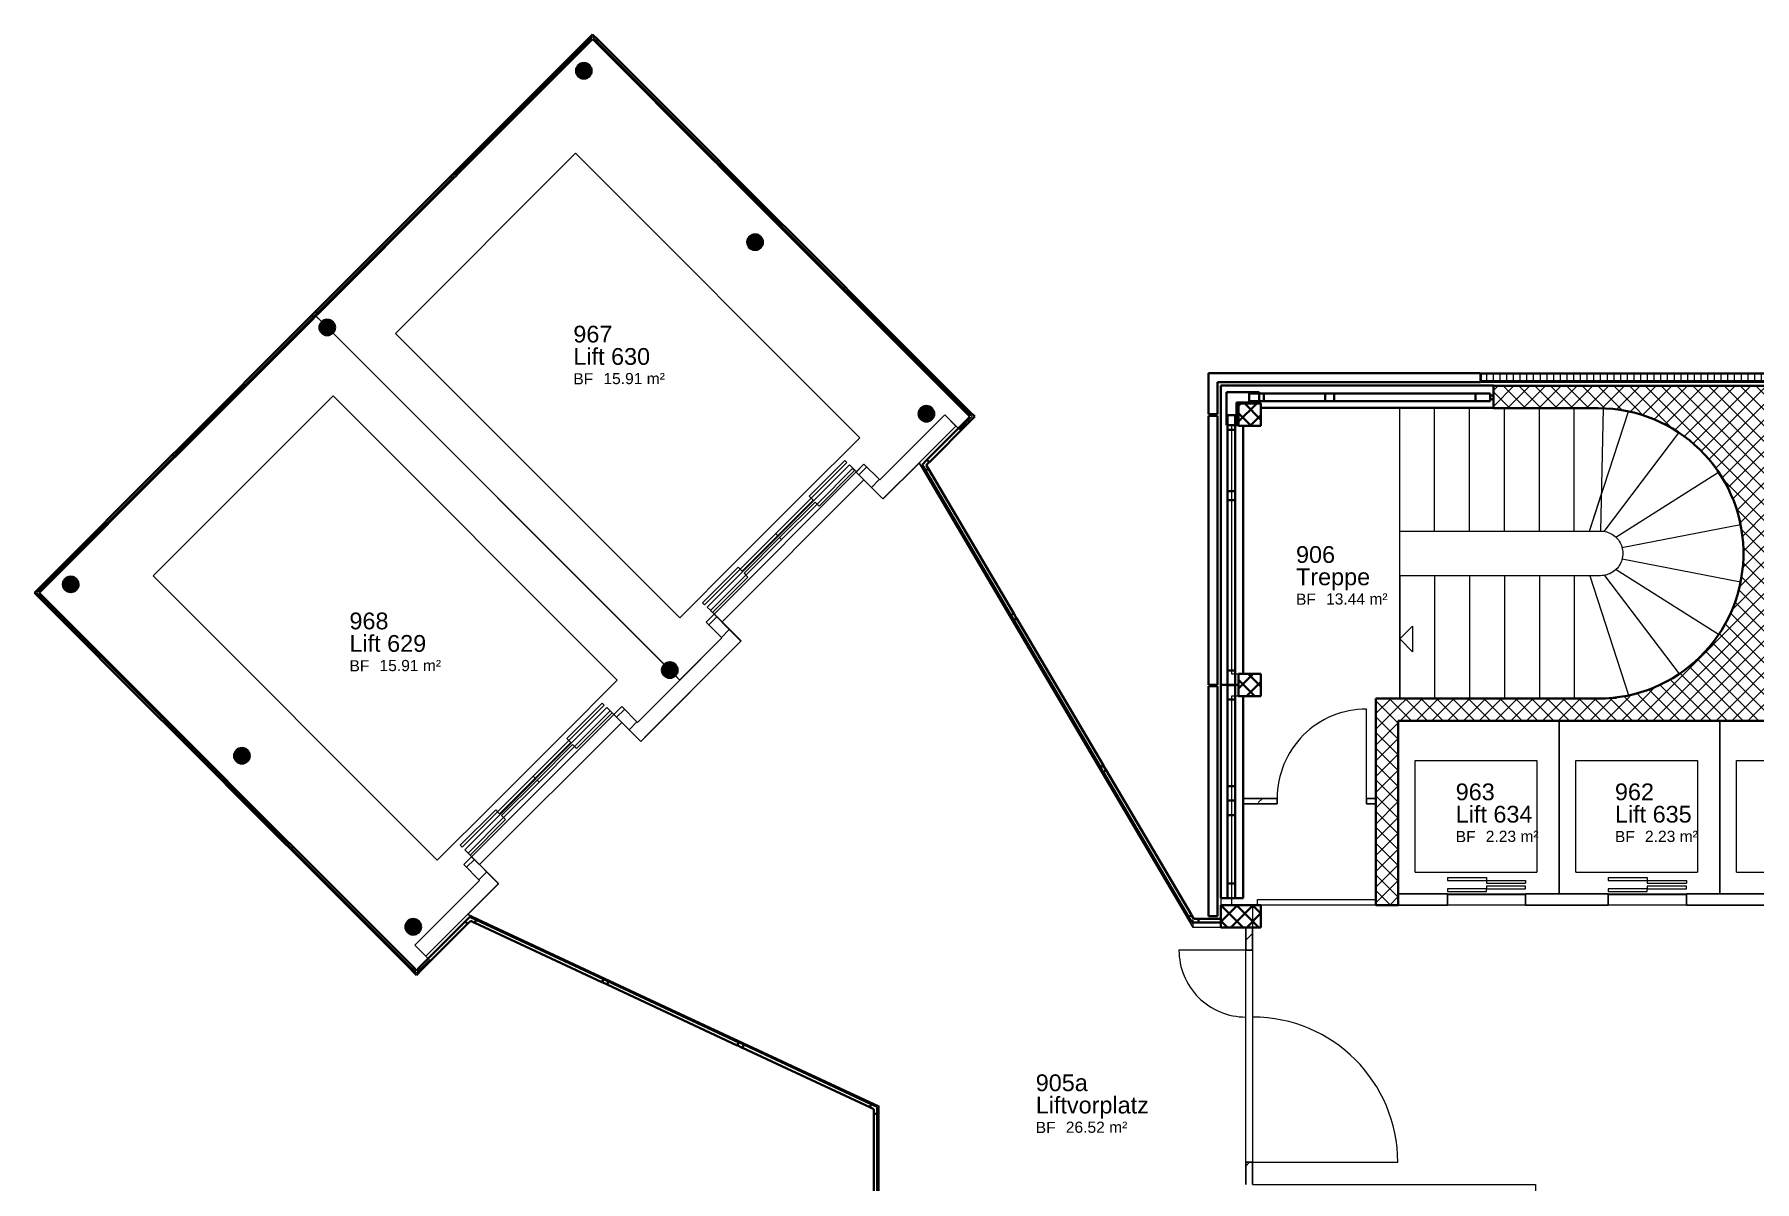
# Model space of a CAD drawing. Header units: centimetres. Extents: x -63 to 12757, y -227 to 7527.
# Drawn here: x 2215 to 3756, y 3309 to 4336 of the extents above; entities that cross this region are included whole.
import ezdxf

# ---------------------------------------------------------------- set-up
doc = ezdxf.new("R2010")
doc.units = ezdxf.units.CM
for name, color, linetype, lineweight in [('A----___H_HATCH', 252, 'Continuous', 9), ('A----___M_0', 7, 'Continuous', 9), ('A_E--___E_WAENDE', 7, 'Continuous', 35), ('A_E0-___E_DECKEN', 7, 'Continuous', 9), ('A_E0-___E_TREPPEN', 7, 'Continuous', 9), ('A_E2-___E_STUETZEN', 7, 'Continuous', 35), ('A_E5-___E_FENTUER', 252, 'Continuous', 9), ('A_I6-___E_LIFTE', 7, 'Continuous', 9), ('A_M1-___E_TRENNWAENDE', 7, 'Continuous', 25), ('A_Z20___E_RAUM', 255, 'Continuous', 9), ('A_Z21___T_RAUMTEXT', 7, 'Continuous', 15)]:
    doc.layers.add(name, color=color, linetype=linetype, lineweight=lineweight)
doc.styles.add('Arial_1', font='arial.ttf', dxfattribs={"height": 0.2})
doc.styles.add('Arial_2', font='arial.ttf', dxfattribs={"height": 10})
doc.styles.add('Arial_3', font='arial.ttf', dxfattribs={"height": 15})
pattern_1 = [(45, (0, 0), (-22.45064, 22.45064), []), (45, (22.45, 0), (-22.45064, 22.45064), [15.875, -7.937])]
pattern_2 = [(45, (0, 0), (-7.071068, 7.071068), []), (135, (0, 0), (-7.071068, -7.071068), [])]

# ---------------------------------------------------------------- blocks, each defined once
blk = doc.blocks.new('_Tür 1-flg - 80 x 210-1934389-033O')
at = {"layer": 'A_E5-___E_FENTUER'}
blk.add_line((-40, -2.44), (-40, -82.44), dxfattribs=at)
blk.add_arc((-40, -2.44), 80, 270, 0, dxfattribs=at)
blk = doc.blocks.new('A_Wand_ Treppe Nord 9 - A_Wand_ Treppe Nord 908-966175-033O')
at = {"layer": 'A----___H_HATCH'}
h = blk.add_hatch(dxfattribs=at)
h.set_pattern_fill('FP_2', color=256, style=0, pattern_type=2)
h.set_pattern_definition(pattern_2)
h.paths.add_polyline_path([(3767.8, 3741.4), (3767.8, 4001.2), (3615.9, 4001.2), (3628.4, 4000.6), (3640.9, 3998.8), (3653.1, 3995.8), (3664.9, 3991.6), (3676.3, 3986.3), (3687.1, 3980), (3697.5, 3972.4), (3706.7, 3964.2), (3715.2, 3955.1), (3722.9, 3945.1), (3729.5, 3934.4), (3735.1, 3923.2), (3739.5, 3911.4), (3742.8, 3899.3), (3745, 3886.9), (3745.9, 3874.4), (3745.6, 3861.8), (3744.1, 3849.4), (3741.4, 3837.1), (3737.5, 3825.2), (3732.5, 3813.6), (3726.4, 3802.7), (3719.2, 3792.3), (3711.1, 3782.7), (3702.2, 3773.9), (3692.4, 3766.1), (3681.9, 3759.2), (3670.8, 3753.3), (3659.1, 3748.6), (3647.1, 3745), (3634.8, 3742.6), (3622.3, 3741.4), (3697.5, 3741.4)], flags=0)
at = {"layer": 'A_E--___E_WAENDE'}
for p, q in [((3767.8, 3888.4), (3767.8, 4001.2)), ((3767.8, 3741.4), (3767.8, 3876.4))]:
    blk.add_line(p, q, dxfattribs=at)
blk.add_arc((3615.9, 3871.2), 130, 272.811, 90, dxfattribs=at)
blk = doc.blocks.new('_Rund - _Rund-1855531-033O')
at = {"layer": 'A_E2-___E_STUETZEN'}
blk.add_hatch(color=256, dxfattribs=at).paths.add_polyline_path([(0, -7), (2.7, -6.5), (4.9, -4.9), (6.5, -2.7), (7, 0), (6.5, 2.7), (4.9, 4.9), (2.7, 6.5), (0, 7), (-2.7, 6.5), (-4.9, 4.9), (-6.5, 2.7), (-7, 0), (-6.5, -2.7), (-4.9, -4.9), (-2.7, -6.5)], flags=0)
for start, end in [(360, 180), (180, 360)]:
    blk.add_arc((0, 0), 7, start, end, dxfattribs=at)
blk = doc.blocks.new('_Rund - _Rund-1855532-033O')
at = {"layer": 'A_E2-___E_STUETZEN'}
blk.add_hatch(color=256, dxfattribs=at).paths.add_polyline_path([(7, 0), (6.5, 2.7), (4.9, 4.9), (2.7, 6.5), (0, 7), (-2.7, 6.5), (-4.9, 4.9), (-6.5, 2.7), (-7, 0), (-6.5, -2.7), (-4.9, -4.9), (-2.7, -6.5), (0, -7), (2.7, -6.5), (4.9, -4.9), (6.5, -2.7)], flags=0)
for start, end in [(0, 180), (180, 0)]:
    blk.add_arc((0, 0), 7, start, end, dxfattribs=at)
blk = doc.blocks.new('_Beton Eckig - _Beton Eckig-1853350-033O')
at = {"layer": 'A_E2-___E_STUETZEN'}
h = blk.add_hatch(dxfattribs=at)
h.set_pattern_fill('FP_23', color=256, style=0, pattern_type=2)
h.set_pattern_definition([(225, (3306.84, 3997.36), (7.071068, -7.071068), []), (315, (3306.84, 3997.36), (7.071068, 7.071068), [])])
h.paths.add_polyline_path([(13, 12), (-7, 12), (-7, -8), (13, -8)], flags=0)
for p, q in [((13, 12), (-7, 12)), ((-7, 12), (-7, -8)), ((13, -8), (13, 12)), ((-7, -8), (13, -8))]:
    blk.add_line(p, q, dxfattribs=at)
blk = doc.blocks.new('_Beton Eckig - _Beton Eckig-V26-033O')
at = {"layer": 'A_E2-___E_STUETZEN'}
h = blk.add_hatch(dxfattribs=at)
h.set_pattern_fill('FP_24', color=256, style=0, pattern_type=2)
h.set_pattern_definition([(225, (3306.84, 3755.36), (7.071068, -7.071068), []), (315, (3306.84, 3755.36), (7.071068, 7.071068), [])])
h.paths.add_polyline_path([(13, 12), (-7, 12), (-7, -8), (13, -8)], flags=0)
for p, q in [((13, 12), (-7, 12)), ((-7, 12), (-7, -8)), ((13, -8), (13, 12)), ((-7, -8), (13, -8))]:
    blk.add_line(p, q, dxfattribs=at)
blk = doc.blocks.new('_Flügel 1-flg - Unterlicht - Rahmen 13cm-1328469-033O')
at = {"layer": 'A_E--___E_WAENDE'}
for p, q in [((-30.625, 3.5), (-43.625, 3.5)), ((-43.625, 3.5), (-43.625, -3.5)), ((-30.625, -3.5), (-30.625, 3.5)), ((-30.625, 3.5), (-30.625, -3.5)), ((-30.625, 3.5), (-30.625, -3.5)), ((-30.625, 3.5), (30.625, 3.5)), ((-30.625, 3.5), (30.625, 3.5)), ((43.625, 3.5), (30.625, 3.5)), ((30.625, 3.5), (30.625, -3.5)), ((30.625, 3.5), (30.625, -3.5)), ((30.625, 3.5), (30.625, -3.5)), ((43.625, -3.5), (43.625, 3.5)), ((-43.625, -3.5), (-30.625, -3.5)), ((30.625, -3.5), (-30.625, -3.5)), ((30.625, -3.5), (-30.625, -3.5)), ((30.625, -3.5), (43.625, -3.5))]:
    blk.add_line(p, q, dxfattribs=at)
blk = doc.blocks.new('_Flügel 2-flg - Unterlicht - Rahmen 13cm-1326680-033O')
at = {"layer": 'A_E--___E_WAENDE'}
for p, q in [((-107.75, 3.5), (-120.75, 3.5)), ((-120.75, 3.5), (-120.75, -3.5)), ((-107.75, -3.5), (-107.75, 3.5)), ((-107.75, 3.5), (-107.75, -3.5)), ((-107.75, -3.5), (-107.75, 3.5)), ((-107.75, 3.5), (44.75, 3.5)), ((-107.75, 3.5), (-52.75, 3.5)), ((-44.75, 3.5), (107.75, 3.5)), ((52.75, 3.5), (44.75, 3.5)), ((44.75, 3.5), (44.75, -3.5)), ((44.75, 3.5), (44.75, -3.5)), ((52.75, -3.5), (52.75, 3.5)), ((52.75, 3.5), (52.75, -3.5)), ((52.75, 3.5), (107.75, 3.5)), ((120.75, 3.5), (107.75, 3.5)), ((107.75, 3.5), (107.75, -3.5)), ((107.75, 3.5), (107.75, -3.5)), ((107.75, 3.5), (107.75, -3.5)), ((120.75, -3.5), (120.75, 3.5)), ((-120.75, -3.5), (-107.75, -3.5)), ((44.75, -3.5), (-107.75, -3.5)), ((-52.75, -3.5), (-107.75, -3.5)), ((107.75, -3.5), (-44.75, -3.5)), ((44.75, -3.5), (52.75, -3.5)), ((107.75, -3.5), (52.75, -3.5)), ((107.75, -3.5), (120.75, -3.5))]:
    blk.add_line(p, q, dxfattribs=at)
blk = doc.blocks.new('System Elemente - Verglasung-1324873-033O')
at = {"layer": 'A_E--___E_WAENDE'}
for p, q in [((1.5, 1.5), (-1.5, 1.5)), ((-1.5, 1.5), (-1.5, -1.5)), ((1.5, -1.5), (1.5, 1.5)), ((-1.5, -1.5), (1.5, -1.5))]:
    blk.add_line(p, q, dxfattribs=at)
blk = doc.blocks.new('_Flügel 2-flg - Unterlicht - Rahmen 13cm-1326681-033O')
at = {"layer": 'A_E--___E_WAENDE'}
for p, q in [((-94.871, 3.5), (-107.871, 3.5)), ((-107.871, 3.5), (-107.871, -3.5)), ((-94.871, -3.5), (-94.871, 3.5)), ((-94.871, 3.5), (-94.871, -3.5)), ((-94.871, -3.5), (-94.871, 3.5)), ((-94.871, 3.5), (31.871, 3.5)), ((-94.871, 3.5), (-39.871, 3.5)), ((-31.871, 3.5), (94.871, 3.5)), ((39.871, 3.5), (31.871, 3.5)), ((31.871, 3.5), (31.871, -3.5)), ((31.871, 3.5), (31.871, -3.5)), ((39.871, -3.5), (39.871, 3.5)), ((39.871, 3.5), (39.871, -3.5)), ((39.871, 3.5), (94.871, 3.5)), ((107.871, 3.5), (94.871, 3.5)), ((94.871, 3.5), (94.871, -3.5)), ((94.871, 3.5), (94.871, -3.5)), ((94.871, 3.5), (94.871, -3.5)), ((107.871, -3.5), (107.871, 3.5)), ((-107.871, -3.5), (-94.871, -3.5)), ((31.871, -3.5), (-94.871, -3.5)), ((-39.871, -3.5), (-94.871, -3.5)), ((94.871, -3.5), (-31.871, -3.5)), ((31.871, -3.5), (39.871, -3.5)), ((94.871, -3.5), (39.871, -3.5)), ((94.871, -3.5), (107.871, -3.5))]:
    blk.add_line(p, q, dxfattribs=at)
blk = doc.blocks.new('_Flügel 1-flg - Unterlicht - Rahmen 13cm-1326687-033O')
at = {"layer": 'A_E--___E_WAENDE'}
for p, q in [((-38.7, 3.5), (-51.7, 3.5)), ((-51.7, 3.5), (-51.7, -3.5)), ((-38.7, -3.5), (-38.7, 3.5)), ((-38.7, 3.5), (-38.7, -3.5)), ((-38.7, 3.5), (-38.7, -3.5)), ((-38.7, 3.5), (38.7, 3.5)), ((-38.7, 3.5), (38.7, 3.5)), ((51.7, 3.5), (38.7, 3.5)), ((38.7, 3.5), (38.7, -3.5)), ((38.7, 3.5), (38.7, -3.5)), ((38.7, 3.5), (38.7, -3.5)), ((51.7, -3.5), (51.7, 3.5)), ((-51.7, -3.5), (-38.7, -3.5)), ((38.7, -3.5), (-38.7, -3.5)), ((38.7, -3.5), (-38.7, -3.5)), ((38.7, -3.5), (51.7, -3.5))]:
    blk.add_line(p, q, dxfattribs=at)
blk = doc.blocks.new('Linker Eckpfosten - L 25 x 25-1326824-033O')
at = {"layer": 'A_E--___E_WAENDE'}
for p, q in [((-4.5, 25), (4.5, 25)), ((-4.5, 4.5), (-4.5, 25)), ((4.5, 25), (4.5, -4.5)), ((-25, -4.5), (-25, 4.5)), ((-25, 4.5), (-4.5, 4.5)), ((4.5, -4.5), (-25, -4.5))]:
    blk.add_line(p, q, dxfattribs=at)
blk = doc.blocks.new('_Aufzug 2-flg - Versatz 10_29-410666-033O')
at = {"layer": 'A_I6-___E_LIFTE'}
for p, q in [((-64, 35.3), (-64, 135.2)), ((-64, 135.2), (45, 135.2)), ((45, 135.2), (45, 35.3)), ((-64, 35.3), (-35, 35.3)), ((-35, 35.3), (35, 35.3)), ((35, 35.3), (45, 35.3)), ((-35, 30.3), (-35, 27.8)), ((-35, 30.3), (0, 30.3)), ((-35, 27.8), (35, 27.8)), ((0, 20.3), (-35, 20.3)), ((-35, 20.3), (-35, 17.8)), ((-35, 17.8), (0, 17.8)), ((0, 30.3), (0, 25.3)), ((0, 25.3), (35, 25.3)), ((35, 22.8), (0, 22.8)), ((0, 22.8), (0, 20.3)), ((0, 20.3), (35, 20.3)), ((0, 17.8), (0, 20.3)), ((35, 27.8), (35, 25.3)), ((35, 20.3), (35, 22.8))]:
    blk.add_line(p, q, dxfattribs=at)
blk = doc.blocks.new('_Tür 1-flg - 60 x 210-1934358-033O')
at = {"layer": 'A_E5-___E_FENTUER'}
blk.add_line((-30, -2.94), (-30, -62.94), dxfattribs=at)
blk.add_arc((-30, -2.94), 60, 270, 0, dxfattribs=at)
blk = doc.blocks.new('_Tür 1-flg - 130 x 210-1934887-033O')
at = {"layer": 'A_E5-___E_FENTUER'}
blk.add_line((-65, -2.94), (-65, -132.94), dxfattribs=at)
blk.add_arc((-65, -2.94), 130, 270, 0, dxfattribs=at)
blk = doc.blocks.new('System Elemente - Verglasung-1834146-033O')
at = {"layer": 'A_E--___E_WAENDE'}
for p, q in [((10, 1.5), (-10, 1.5)), ((-10, 1.5), (-10, -1.5)), ((10, -1.5), (10, 1.5)), ((-10, -1.5), (10, -1.5))]:
    blk.add_line(p, q, dxfattribs=at)
blk = doc.blocks.new('_Beton Eckig - _Beton Eckig-1853366-033O')
at = {"layer": 'A_E2-___E_STUETZEN'}
h = blk.add_hatch(dxfattribs=at)
h.set_pattern_fill('FP_26', color=256, style=0, pattern_type=2)
h.set_pattern_definition([(315, (-3543.36, 3297.84), (7.071068, 7.071068), []), (45, (-3543.36, 3297.84), (-7.071068, 7.071068), [])])
h.paths.add_polyline_path([(-7, -16), (13, -16), (13, 20), (-7, 20)], flags=0)
for p, q in [((13, 20), (-7, 20)), ((-7, 20), (-7, -16)), ((13, -16), (13, 20)), ((-7, -16), (13, -16))]:
    blk.add_line(p, q, dxfattribs=at)
blk = doc.blocks.new('System Elemente - Verglasung-1834021-033O')
at = {"layer": 'A_E--___E_WAENDE'}
for p, q in [((75.2, 1.5), (-75.2, 1.5)), ((-75.2, 1.5), (-75.2, -1.5)), ((75.2, -1.5), (75.2, 1.5)), ((-75.2, -1.5), (75.2, -1.5))]:
    blk.add_line(p, q, dxfattribs=at)
blk = doc.blocks.new('System Elemente - Verglasung-1832826-033O')
at = {"layer": 'A_E--___E_WAENDE'}
for p, q in [((76.5, 1.5), (-76.5, 1.5)), ((-76.5, 1.5), (-76.5, -1.5)), ((76.5, -1.5), (76.5, 1.5)), ((-76.5, -1.5), (76.5, -1.5))]:
    blk.add_line(p, q, dxfattribs=at)
blk = doc.blocks.new('Linker Eckpfosten - L 5 x 5-1834054-033O')
at = {"layer": 'A_E--___E_WAENDE'}
for p, q in [((-5, -1.5), (-5, 1.5)), ((-5, 1.5), (0.9, 1.5)), ((0.9, 1.5), (3.8, -3.5)), ((-0.9, -1.5), (-5, -1.5)), ((1.2, -5.1), (-0.9, -1.5)), ((3.8, -3.5), (1.2, -5.1))]:
    blk.add_line(p, q, dxfattribs=at)
blk = doc.blocks.new('Rechteckiger Pfosten - 5 x 3-1834053-033O')
at = {"layer": 'A_E--___E_WAENDE'}
for p, q in [((-2.5, 1.5), (2.5, 1.5)), ((-2.5, -1.5), (-2.5, 1.5)), ((2.5, 1.5), (2.5, -1.5)), ((2.5, -1.5), (-2.5, -1.5))]:
    blk.add_line(p, q, dxfattribs=at)
blk = doc.blocks.new('System Elemente - Verglasung-1844576-033O')
at = {"layer": 'A_E--___E_WAENDE'}
for p, q in [((25.5, 1.5), (-25.5, 1.5)), ((-25.5, 1.5), (-25.5, -1.5)), ((25.5, -1.5), (25.5, 1.5)), ((-25.5, -1.5), (25.5, -1.5))]:
    blk.add_line(p, q, dxfattribs=at)
blk = doc.blocks.new('Linker Eckpfosten - L 5 x 5-1837565-033O')
at = {"layer": 'A_E--___E_WAENDE'}
for p, q in [((-5, -1.5), (-5, 1.5)), ((-5, 1.5), (1.2, 1.5)), ((1.2, 1.5), (2.7, -4.5)), ((-1.2, -1.5), (-5, -1.5)), ((-0.2, -5.2), (-1.2, -1.5)), ((2.7, -4.5), (-0.2, -5.2))]:
    blk.add_line(p, q, dxfattribs=at)
blk = doc.blocks.new('System Elemente - Verglasung-1836763-033O')
at = {"layer": 'A_E--___E_WAENDE'}
for p, q in [((76.4, 1.5), (-76.4, 1.5)), ((-76.4, 1.5), (-76.4, -1.5)), ((76.4, -1.5), (76.4, 1.5)), ((-76.4, -1.5), (76.4, -1.5))]:
    blk.add_line(p, q, dxfattribs=at)
blk = doc.blocks.new('System Elemente - Verglasung-1836195-033O')
at = {"layer": 'A_E--___E_WAENDE'}
for p, q in [((77.7, 1.5), (-77.7, 1.5)), ((-77.7, 1.5), (-77.7, -1.5)), ((77.7, -1.5), (77.7, 1.5)), ((-77.7, -1.5), (77.7, -1.5))]:
    blk.add_line(p, q, dxfattribs=at)
blk = doc.blocks.new('System Elemente - Verglasung-1844613-033O')
at = {"layer": 'A_E--___E_WAENDE'}
for p, q in [((84.25, 1.5), (-84.25, 1.5)), ((-84.25, 1.5), (-84.25, -1.5)), ((84.25, -1.5), (84.25, 1.5)), ((-84.25, -1.5), (84.25, -1.5))]:
    blk.add_line(p, q, dxfattribs=at)
blk = doc.blocks.new('System Elemente - Verglasung-1844614-033O')
at = {"layer": 'A_E--___E_WAENDE'}
for p, q in [((85.5, 1.5), (-85.5, 1.5)), ((-85.5, 1.5), (-85.5, -1.5)), ((85.5, -1.5), (85.5, 1.5)), ((-85.5, -1.5), (85.5, -1.5))]:
    blk.add_line(p, q, dxfattribs=at)
blk = doc.blocks.new('Linker Eckpfosten - L 5 x 5-1837568-033O')
at = {"layer": 'A_E--___E_WAENDE'}
for p, q in [((-1.5, 1.5), (-5, 1.5)), ((-5, 1.5), (-5, -1.5)), ((1.5, 5), (-1.5, 5)), ((-1.5, 5), (-1.5, 1.5)), ((1.5, -1.5), (1.5, 5)), ((-5, -1.5), (1.5, -1.5))]:
    blk.add_line(p, q, dxfattribs=at)
blk = doc.blocks.new('Linker Eckpfosten - L 5 x 5-1837398-033O')
at = {"layer": 'A_E--___E_WAENDE'}
for p, q in [((-1.5, 1.5), (-5, 1.5)), ((-5, 1.5), (-5, -1.5)), ((1.5, 5), (-1.5, 5)), ((-1.5, 5), (-1.5, 1.5)), ((1.5, -1.5), (1.5, 5)), ((-5, -1.5), (1.5, -1.5))]:
    blk.add_line(p, q, dxfattribs=at)
blk = doc.blocks.new('Linker Eckpfosten - L 5 x 5-1837381-033O')
at = {"layer": 'A_E--___E_WAENDE'}
for p, q in [((-5, -1.5), (-5, 1.5)), ((-5, 1.5), (-1.5, 1.5)), ((-1.5, 5), (1.5, 5)), ((-1.5, 1.5), (-1.5, 5)), ((1.5, 5), (1.5, -1.5)), ((1.5, -1.5), (-5, -1.5))]:
    blk.add_line(p, q, dxfattribs=at)
blk = doc.blocks.new('System Elemente - Verglasung-1844622-033O')
at = {"layer": 'A_E--___E_WAENDE'}
for p, q in [((29.1, 1.5), (-29.1, 1.5)), ((-29.1, 1.5), (-29.1, -1.5)), ((29.1, -1.5), (29.1, 1.5)), ((-29.1, -1.5), (29.1, -1.5))]:
    blk.add_line(p, q, dxfattribs=at)
blk = doc.blocks.new('System Elemente - Verglasung-1836834-033O')
at = {"layer": 'A_E--___E_WAENDE'}
for p, q in [((63, 1.5), (-63, 1.5)), ((-63, 1.5), (-63, -1.5)), ((63, -1.5), (63, 1.5)), ((-63, -1.5), (63, -1.5))]:
    blk.add_line(p, q, dxfattribs=at)
blk = doc.blocks.new('System Elemente - Verglasung-1836835-033O')
at = {"layer": 'A_E--___E_WAENDE'}
for p, q in [((64.3, 1.5), (-64.3, 1.5)), ((-64.3, 1.5), (-64.3, -1.5)), ((64.3, -1.5), (64.3, 1.5)), ((-64.3, -1.5), (64.3, -1.5))]:
    blk.add_line(p, q, dxfattribs=at)
blk = doc.blocks.new('System Elemente - Verglasung-1836822-033O')
at = {"layer": 'A_E--___E_WAENDE'}
for p, q in [((62.9, 1.5), (-62.9, 1.5)), ((-62.9, 1.5), (-62.9, -1.5)), ((62.9, -1.5), (62.9, 1.5)), ((-62.9, -1.5), (62.9, -1.5))]:
    blk.add_line(p, q, dxfattribs=at)
blk = doc.blocks.new('Linker Eckpfosten - L 5 x 5-1837427-033O')
at = {"layer": 'A_E--___E_WAENDE'}
for p, q in [((-5, -1.5), (-5, 1.5)), ((-5, 1.5), (1.1, 1.5)), ((1.1, 1.5), (3.1, -4.2)), ((-1.1, -1.5), (-5, -1.5)), ((0.3, -5.2), (-1.1, -1.5)), ((3.1, -4.2), (0.3, -5.2))]:
    blk.add_line(p, q, dxfattribs=at)
blk = doc.blocks.new('Linker Eckpfosten - L 5 x 5-1837569-033O')
at = {"layer": 'A_E--___E_WAENDE'}
for p, q in [((-1, 1.5), (-5, 1.5)), ((-5, 1.5), (-5, -1.5)), ((0.8, 5.2), (-1, 1.5)), ((3.5, 3.9), (0.8, 5.2)), ((1, -1.5), (3.5, 3.9)), ((-5, -1.5), (1, -1.5))]:
    blk.add_line(p, q, dxfattribs=at)
blk = doc.blocks.new('System Elemente - Verglasung-1836621-033O')
at = {"layer": 'A_E--___E_WAENDE'}
for p, q in [((44.2, 1.5), (-44.2, 1.5)), ((-44.2, 1.5), (-44.2, -1.5)), ((44.2, -1.5), (44.2, 1.5)), ((-44.2, -1.5), (44.2, -1.5))]:
    blk.add_line(p, q, dxfattribs=at)
blk = doc.blocks.new('_Aufzug 4-flg - Versatz 24_24-1844198-033O')
at = {"layer": 'A_I6-___E_LIFTE'}
for p, q in [((-114, 35.3), (-114, 395.3)), ((-114, 395.3), (114, 395.3)), ((114, 395.3), (114, 35.3)), ((-45, 35.3), (-114, 35.3)), ((-45, 35.3), (45, 35.3)), ((114, 35.3), (45, 35.3)), ((-90, 30.3), (-90, 27.8)), ((-90, 30.3), (-45, 30.3)), ((-90, 27.8), (90, 27.8)), ((-45, 20.3), (-90, 20.3)), ((-90, 20.3), (-90, 17.8)), ((-90, 17.8), (-45, 17.8)), ((-45, 30.3), (-45, 25.3)), ((-45, 25.3), (45, 25.3)), ((0, 22.8), (-45, 22.8)), ((-45, 22.8), (-45, 20.3)), ((-45, 20.3), (0, 20.3)), ((-45, 17.8), (-45, 20.3)), ((0, 27.8), (0, 25.3)), ((0, 20.3), (0, 22.8)), ((45, 22.8), (0, 22.8)), ((0, 22.8), (0, 20.3)), ((0, 20.3), (45, 20.3)), ((45, 30.3), (90, 30.3)), ((45, 30.3), (45, 25.3)), ((45, 20.3), (45, 22.8)), ((90, 20.3), (45, 20.3)), ((45, 20.3), (45, 17.8)), ((45, 17.8), (90, 17.8)), ((90, 30.3), (90, 27.8)), ((90, 17.8), (90, 20.3))]:
    blk.add_line(p, q, dxfattribs=at)
blk = doc.blocks.new('_Aufzug 4-flg - Versatz 24_24-1844201-033O')
at = {"layer": 'A_I6-___E_LIFTE'}
for p, q in [((-45, -17.8), (-90, -17.8)), ((-90, -17.8), (-90, -20.3)), ((-90, -20.3), (-45, -20.3)), ((-90, -30.3), (-90, -27.8)), ((-90, -27.8), (90, -27.8)), ((-90, -30.3), (-45, -30.3)), ((-45, -20.3), (-45, -17.8)), ((0, -20.3), (-45, -20.3)), ((-45, -20.3), (-45, -22.8)), ((-45, -22.8), (0, -22.8)), ((-45, -30.3), (-45, -25.3)), ((-45, -25.3), (45, -25.3)), ((0, -22.8), (0, -20.3)), ((45, -20.3), (0, -20.3)), ((0, -20.3), (0, -22.8)), ((0, -22.8), (45, -22.8)), ((0, -27.8), (0, -25.3)), ((90, -17.8), (45, -17.8)), ((45, -17.8), (45, -20.3)), ((45, -20.3), (90, -20.3)), ((45, -22.8), (45, -20.3)), ((45, -30.3), (45, -25.3)), ((45, -30.3), (90, -30.3)), ((90, -20.3), (90, -17.8)), ((90, -30.3), (90, -27.8)), ((-45, -35.3), (-114, -35.3)), ((-114, -35.3), (-114, -395.3)), ((-45, -35.3), (45, -35.3)), ((114, -35.3), (45, -35.3)), ((114, -395.3), (114, -35.3)), ((-114, -395.3), (114, -395.3))]:
    blk.add_line(p, q, dxfattribs=at)
blk = doc.blocks.new('_Beschriftung Räume - Nummer_ Name_ Fläche-157530-033O')
at = {"layer": 'A_Z21___T_RAUMTEXT', "insert": (-0.364, -0.522), "char_height": 0.2, "width": 0.44093, "attachment_point": 1, "style": 'Arial_1'}
blk.add_mtext('BF', dxfattribs=at)

msp = doc.modelspace()

# ---------------------------------------------------------------- hatches: boundary and pattern name
at = {"layer": 'A----___H_HATCH'}
h = msp.add_hatch(dxfattribs=at)
h.set_pattern_fill('FP_1', color=256, style=0, pattern_type=2)
h.set_pattern_definition([(90, (0, 0), (-6, 4e-16), []), (180, (0, 0), (-7e-16, -6), [])])
h.paths.add_polyline_path([(3919, 4024.4), (3999.2, 4024.4), (3999.2, 4032.4), (3511, 4032.4), (3511, 4024.4), (3697.5, 4024.4)], flags=0)
h = msp.add_hatch(dxfattribs=at)
h.set_pattern_fill('FP_2', color=256, style=0, pattern_type=2)
h.set_pattern_definition(pattern_2)
h.paths.add_polyline_path([(4226.1, 4001.2), (4249.2, 4001.2), (4237.7, 4021.2), (3522, 4021.2), (3522, 4001.2), (4212.8, 4001.2)], flags=0)
h = msp.add_hatch(dxfattribs=at)
h.set_pattern_fill('FP_15', color=256, style=0, pattern_type=2)
h.set_pattern_definition(pattern_1)
h.paths.add_polyline_path([(2975.3, 3919.9), (2982.4, 3927), (2958.3, 3951), (2951.3, 3944)], flags=0)
h = msp.add_hatch(dxfattribs=at)
h.set_pattern_fill('FP_15', color=256, style=0, pattern_type=2)
h.set_pattern_definition(pattern_1)
h.paths.add_polyline_path([(2841, 3785.6), (2848, 3792.6), (2824, 3816.7), (2816.9, 3809.6), (2831.1, 3795.5)], flags=0)
h = msp.add_hatch(dxfattribs=at)
h.set_pattern_fill('FP_15', color=256, style=0, pattern_type=2)
h.set_pattern_definition(pattern_1)
h.paths.add_polyline_path([(2758.3, 3702.9), (2765.3, 3709.9), (2741.3, 3734), (2734.2, 3726.9)], flags=0)
h = msp.add_hatch(dxfattribs=at)
h.set_pattern_fill('FP_2', color=256, style=0, pattern_type=2)
h.set_pattern_definition(pattern_2)
h.paths.add_polyline_path([(3436.8, 3556.4), (3436.8, 3741.4), (3416.8, 3741.4), (3416.8, 3556.4)], flags=0)
h = msp.add_hatch(dxfattribs=at)
h.set_pattern_fill('FP_2', color=256, style=0, pattern_type=2)
h.set_pattern_definition(pattern_2)
h.paths.add_polyline_path([(3868.8, 3721.4), (3868.8, 3741.4), (3436.8, 3741.4), (3436.8, 3721.4), (3697.5, 3721.4)], flags=0)
h = msp.add_hatch(dxfattribs=at)
h.set_pattern_fill('FP_15', color=256, style=0, pattern_type=2)
h.set_pattern_definition(pattern_1)
h.paths.add_polyline_path([(3416.8, 3646.9), (3416.8, 3651.9), (3408.3, 3651.9), (3408.3, 3646.9)], flags=0)
h.paths.add_polyline_path([(3297.8, 3646.9), (3328.3, 3646.9), (3328.3, 3651.9), (3297.8, 3651.9)], flags=0)
h = msp.add_hatch(dxfattribs=at)
h.set_pattern_fill('FP_15', color=256, style=0, pattern_type=2)
h.set_pattern_definition(pattern_1)
h.paths.add_polyline_path([(2614, 3578.4), (2621.1, 3585.5), (2606.9, 3599.6), (2599.9, 3592.6)], flags=0)
h = msp.add_hatch(dxfattribs=at)
h.set_pattern_fill('FP_15', color=256, style=0, pattern_type=2)
h.set_pattern_definition(pattern_1)
h.paths.add_polyline_path([(3300.3, 3306.2), (3306.3, 3306.2), (3306.3, 3326.1), (3300.3, 3326.1)], flags=0)
h.paths.add_polyline_path([(3300.3, 3516.1), (3306.3, 3516.1), (3306.3, 3536.4), (3300.3, 3536.4)], flags=0)

# ---------------------------------------------------------------- linework, layer by layer
at = {"layer": 'A----___M_0'}
for p, q in [((2467.4, 4083.7), (2472.7, 4078.5)), ((2482.6, 4068.6), (2779.5, 3771.7)), ((3253.2, 3536.4), (3007.8, 3952.4)), ((2789.4, 3761.8), (2793.4, 3757.8)), ((3580.8, 3721.4), (3580.8, 3566.4)), ((3724.8, 3721.4), (3724.8, 3566.4)), ((3310.8, 3561.4), (3416.8, 3561.4)), ((2603.5, 3548.1), (2971.5, 3376.3)), ((3426.8, 3556.4), (3310.8, 3556.4)), ((3300.3, 3536.4), (3253.2, 3536.4)), ((3313.8, 3536.4), (3306.3, 3536.4)), ((2971.5, 3376.3), (2971.5, 3281.2))]:
    msp.add_line(p, q, dxfattribs=at)
at = {"layer": 'A_E--___E_WAENDE'}
for p, q in [((3266.8, 4032.4), (3510.4, 4032.4)), ((3266.8, 4032.4), (3266.8, 4024.4)), ((3266.8, 3995.9), (3266.8, 4024.4)), ((3510.4, 4024.4), (3274.8, 4024.4)), ((3274.8, 4024.4), (3274.8, 3995.9)), ((3277.8, 4021.4), (3522, 4021.4)), ((3277.8, 4021.4), (3277.8, 4001.4)), ((3510.4, 4032.4), (3510.4, 4024.4)), ((3522, 4021.4), (3522, 4001.4)), ((4237.7, 4021.2), (3522, 4021.2)), ((3522, 4021.2), (3522, 4001.2)), ((3266.8, 3995.9), (3274.8, 3995.9)), ((3266.8, 3753.4), (3266.8, 3994.4)), ((3274.8, 3994.4), (3266.8, 3994.4)), ((3274.8, 3994.4), (3274.8, 3753.4)), ((3277.8, 3753.4), (3277.8, 4001.4)), ((3522, 4001.4), (3313.8, 4001.4)), ((3522, 4001.2), (3615.9, 4001.2)), ((3297.8, 3985.4), (3297.8, 3763.4)), ((3274.8, 3753.4), (3266.8, 3753.4)), ((3266.8, 3546.4), (3266.8, 3752.4)), ((3266.8, 3752.4), (3274.8, 3752.4)), ((3274.8, 3752.4), (3274.8, 3546.4)), ((3277.8, 3562.6), (3277.8, 3753.4)), ((3277.8, 3753.4), (3293.8, 3753.4)), ((3277.8, 3753.4), (3293.8, 3753.4)), ((3297.8, 3743.4), (3297.8, 3562.6)), ((3436.8, 3741.4), (3416.8, 3741.4)), ((3416.8, 3741.4), (3416.8, 3651.9)), ((3622.3, 3741.4), (3436.8, 3741.4)), ((3436.8, 3566.4), (3436.8, 3721.4)), ((3436.8, 3721.4), (3868.8, 3721.4)), ((3416.8, 3646.9), (3416.8, 3651.9)), ((3416.8, 3646.9), (3416.8, 3556.4)), ((3277.8, 3562.6), (3297.8, 3562.6)), ((3436.8, 3566.4), (3436.8, 3556.4)), ((3266.8, 3546.4), (3274.8, 3546.4)), ((3416.8, 3556.4), (3436.8, 3556.4))]:
    msp.add_line(p, q, dxfattribs=at)
at = {"layer": 'A_E0-___E_DECKEN'}
for p, q in [((4237.6, 4021.4), (3277.8, 4021.4)), ((3277.8, 4021.4), (3277.8, 3536.4)), ((3438.1, 3741.4), (3438.1, 4001.2)), ((2945.3, 3950.4), (2818, 3823.1)), ((2951.5, 3944.2), (2945.3, 3950.4)), ((3007.9, 3952.3), (2975.6, 3920.1)), ((3253.2, 3536.4), (3007.9, 3952.3)), ((2975.6, 3920.1), (2975.5, 3920.1)), ((2818, 3823.1), (2821, 3820.1)), ((2822.8, 3818.3), (2848.3, 3792.8)), ((2848.3, 3792.8), (2758.4, 3702.8)), ((2728.1, 3733.1), (2600.8, 3605.9)), ((2734.3, 3727), (2728.1, 3733.1)), ((3632.3, 3741.4), (3438.1, 3741.4)), ((3436.8, 3565.4), (3436.8, 3721.4)), ((3436.8, 3721.4), (3868.8, 3721.4)), ((2758.4, 3702.8), (2758.3, 3702.9)), ((2600.8, 3605.9), (2603.8, 3602.9)), ((2605.6, 3601.1), (2631.1, 3575.5)), ((2631.1, 3575.5), (2603.6, 3548)), ((3550.8, 3565.4), (3480.8, 3565.4)), ((3694.8, 3565.4), (3624.8, 3565.4)), ((2603.6, 3548), (2971.6, 3376.5)), ((3277.8, 3536.4), (3253.2, 3536.4)), ((2971.6, 3376.5), (2971.6, 3295.2))]:
    msp.add_line(p, q, dxfattribs=at)
for start, end in [(12.1491, 87.853), (6.7923, 10.9016), (1.4586, 3.164)]:
    msp.add_arc((3615.5, 3870.7), 130.5, start, end, dxfattribs=at)
at = {"layer": 'A_E0-___E_TREPPEN'}
for p, q in [((3438.1, 3891.2), (3438.1, 4001.4)), ((3438.1, 4001.4), (3522, 4001.4)), ((3438.1, 3891.2), (3438.1, 4001.2)), ((3469.3, 3891.2), (3469.3, 4001.4)), ((3469.3, 3891.2), (3469.3, 4001.2)), ((3500.6, 3891.2), (3500.6, 4001.4)), ((3500.6, 3891.2), (3500.6, 4001.2)), ((3531.9, 3891.2), (3531.9, 4001.2)), ((3531.9, 3891.2), (3531.9, 4001.2)), ((3563.2, 3891.2), (3563.2, 4001.2)), ((3563.2, 3891.2), (3563.2, 4001.2)), ((3594.4, 3891.2), (3594.4, 4001.2)), ((3594.4, 3891.2), (3594.4, 4001.2)), ((3608.1, 3891.2), (3642.9, 3998.2)), ((3620.4, 4001.3), (3617.8, 3891.2)), ((3621.1, 3890.9), (3688, 3979.1)), ((3631.6, 3885.8), (3723.5, 3943.9)), ((3608.1, 3891.2), (3618.6, 3923.5)), ((3438.1, 3891.2), (3617.8, 3891.2)), ((3438.1, 3891.2), (3617.8, 3891.2)), ((3637.1, 3876.4), (3743.2, 3897.1)), ((3621.4, 3851.5), (3688.2, 3763.3)), ((3631.8, 3856.8), (3723.7, 3798.8)), ((3637.2, 3866.3), (3743.2, 3845.6)), ((3438.1, 3851.2), (3438.1, 3741.4)), ((3617.8, 3851.2), (3438.1, 3851.2)), ((3469.3, 3851.2), (3469.3, 3741.4)), ((3500.6, 3851.2), (3500.6, 3741.4)), ((3531.9, 3851.2), (3531.9, 3741.4)), ((3563.2, 3851.2), (3563.2, 3741.4)), ((3594.4, 3851.2), (3594.4, 3741.4)), ((3608.2, 3851.2), (3643, 3744.2)), ((3438.1, 3794.6), (3449.6, 3806.1)), ((3449.6, 3806.1), (3449.6, 3783.1)), ((3438.1, 3794.6), (3449.6, 3783.1)), ((3617.8, 3741.4), (3438.1, 3741.4))]:
    msp.add_line(p, q, dxfattribs=at)
for points in [[(3617.8, 3891.2), (3619.7, 3891.2), (3623.6, 3890.7), (3628.8, 3888.3), (3633.2, 3884.5), (3636.3, 3879.6), (3637.9, 3874.1), (3637.9, 3868.3), (3636.3, 3862.8), (3633.2, 3857.9), (3628.8, 3854.1), (3623.6, 3851.8), (3619.7, 3851.2), (3617.8, 3851.2)], [(3628.3, 3741.8), (3624.8, 3741.5), (3621.3, 3741.4), (3617.8, 3741.4)]]:
    msp.add_open_spline(points, degree=3, dxfattribs=at)
at = {"layer": 'A_M1-___E_TRENNWAENDE'}
for p, q in [((3999.2, 4032.4), (3511, 4032.4)), ((3511, 4032.4), (3511, 4024.4)), ((3511, 4024.4), (3999.2, 4024.4)), ((3030.7, 3995.1), (2972.5, 3936.9)), ((3040.6, 3985.2), (3030.7, 3995.1)), ((2982.4, 3927), (3040.6, 3985.2)), ((2958.3, 3951), (2951.3, 3944)), ((2951.3, 3944), (2975.3, 3919.9)), ((2972.5, 3936.9), (2958.3, 3951)), ((2975.3, 3919.9), (2982.4, 3927)), ((2824, 3816.7), (2816.9, 3809.6)), ((2816.9, 3809.6), (2831.1, 3795.5)), ((2848, 3792.6), (2824, 3816.7)), ((2831.1, 3795.5), (2755.4, 3719.8)), ((2841, 3785.6), (2848, 3792.6)), ((2765.3, 3709.9), (2841, 3785.6)), ((2741.3, 3734), (2734.2, 3726.9)), ((2755.4, 3719.8), (2741.3, 3734)), ((2734.2, 3726.9), (2758.3, 3702.9)), ((2758.3, 3702.9), (2765.3, 3709.9)), ((3328.3, 3651.9), (3297.8, 3651.9)), ((3297.8, 3651.9), (3297.8, 3646.9)), ((3328.3, 3646.9), (3328.3, 3651.9)), ((3416.8, 3651.9), (3408.3, 3651.9)), ((3408.3, 3651.9), (3408.3, 3646.9)), ((3297.8, 3646.9), (3328.3, 3646.9)), ((3408.3, 3646.9), (3416.8, 3646.9)), ((2606.9, 3599.6), (2599.9, 3592.6)), ((2599.9, 3592.6), (2614, 3578.4)), ((2621.1, 3585.5), (2606.9, 3599.6)), ((2614, 3578.4), (2556.1, 3520.5)), ((2566, 3510.6), (2631, 3575.6)), ((2631, 3575.6), (2621.1, 3585.5)), ((3480.8, 3566.4), (3436.8, 3566.4)), ((3480.8, 3556.4), (3480.8, 3566.4)), ((3624.8, 3566.4), (3550.8, 3566.4)), ((3550.8, 3566.4), (3550.8, 3556.4)), ((3624.8, 3556.4), (3624.8, 3566.4)), ((3768.8, 3566.4), (3694.8, 3566.4)), ((3694.8, 3566.4), (3694.8, 3556.4)), ((3436.8, 3556.4), (3480.8, 3556.4)), ((3550.8, 3556.4), (3624.8, 3556.4)), ((3694.8, 3556.4), (3768.8, 3556.4)), ((3300.3, 3536.4), (3300.3, 3516.1)), ((3306.3, 3516.1), (3306.3, 3536.4)), ((2556.1, 3520.5), (2566, 3510.6)), ((3300.3, 3516.1), (3306.3, 3516.1)), ((3306.3, 3326.1), (3300.3, 3326.1)), ((3300.3, 3326.1), (3300.3, 3306.2)), ((3306.3, 3306.2), (3306.3, 3326.1))]:
    msp.add_line(p, q, dxfattribs=at)
at = {"layer": 'A_Z20___E_RAUM', "flags": 128}
for points in [[(2715.3, 4333.7), (2466.4, 4084.8), (2793.4, 3757.8), (2831.1, 3795.5), (2816.9, 3809.6), (2958.3, 3951), (2972.5, 3936.9), (2999.2, 3963.6), (3030.7, 3995.1), (3043.7, 3982), (3055.3, 3993.6)], [(2569.2, 3507.4), (2556.1, 3520.5), (2591.8, 3556.2), (2614, 3578.4), (2599.9, 3592.6), (2741.3, 3734), (2755.4, 3719.8), (2793.4, 3757.8), (2466.4, 4084.8), (2217.5, 3835.9), (2557.5, 3495.8)], [(3310.8, 3556.4), (3310.8, 3561.4), (3416.8, 3561.4), (3416.8, 3741.4), (3580.8, 3741.4), (3625, 3741.4), (3625, 3741.5), (3635.8, 3742.7), (3646.5, 3744.9), (3657, 3747.9), (3667.2, 3751.7), (3677, 3756.5), (3686.4, 3762), (3695.3, 3768.3), (3703.7, 3775.3), (3711.4, 3783), (3718.5, 3791.3), (3724.8, 3800.2), (3730.4, 3809.6), (3735.1, 3819.4), (3739.1, 3829.6), (3742.1, 3840.1), (3744.3, 3850.8), (3745.6, 3861.6), (3745.9, 3872.5), (3745.3, 3883.4), (3743.9, 3894.2), (3741.5, 3904.9), (3738.2, 3915.3), (3734.1, 3925.4), (3729.1, 3935.1), (3723.4, 3944.4), (3716.8, 3953.1), (3709.6, 3961.3), (3701.7, 3968.8), (3693.2, 3975.7), (3684.2, 3981.8), (3674.7, 3987.1), (3664.8, 3991.7), (3654.5, 3995.3), (3644, 3998.1), (3633.2, 4000), (3622.3, 4001), (3622.3, 4001.2), (3511, 4001.2), (3510.4, 4001.2), (3313.8, 4001.2), (3313.8, 3985.4), (3287.3, 3985.4), (3287.3, 3763.4), (3313.8, 3763.4), (3313.8, 3743.4), (3287.3, 3743.4), (3287.3, 3556.4)], [(3580.8, 3566.4), (3580.8, 3721.4), (3436.8, 3721.4), (3436.8, 3566.4)], [(3724.8, 3566.4), (3724.8, 3721.4), (3625, 3721.4), (3580.8, 3721.4), (3580.8, 3566.4)], [(3724.8, 3721.4), (3724.8, 3566.4), (3858.3, 3566.4), (3868.8, 3566.4), (3868.8, 3721.4), (3767.8, 3721.4)]]:
    msp.add_lwpolyline(points, close=True, dxfattribs=at)
for points in [[(3300.3, 3306.2), (3300.3, 3536.4), (3253.2, 3536.4), (3253.2, 3542.4), (3249.7, 3542.4), (3007.8, 3952.4), (2975.3, 3919.9), (2958.3, 3936.9), (2831.1, 3809.6), (2848, 3792.6), (2803.3, 3747.9), (2758.3, 3702.9), (2741.3, 3719.8), (2614, 3592.6), (2631, 3575.6), (2603.5, 3548.1), (2971.5, 3376.3), (2971.5, 3281.2)], [(3855.8, 3556.4), (3724.8, 3556.4), (3580.8, 3556.4), (3426.8, 3556.4), (3306.3, 3556.4), (3306.3, 3536.4), (3306.3, 3306.2), (3312.8, 3306.2), (3540.8, 3306.2), (3559.8, 3306.2), (3559.8, 3286.2), (3545.8, 3286.2), (3545.8, 2965.4), (3545.8, 2795.4), (3545.8, 2621.4), (3619.6, 2621.4), (4008.9, 2621.4)]]:
    msp.add_lwpolyline(points, dxfattribs=at)

# ---------------------------------------------------------------- block references
at = {"layer": 'A----___M_0'}
for name, p, rotation in [('_Aufzug 4-flg - Versatz 24_24-1844201-033O', (2898.8, 3869.2), 224.9999999999997), ('_Aufzug 4-flg - Versatz 24_24-1844198-033O', (2681.7, 3652.1), 45)]:
    msp.add_blockref(name, p, dxfattribs=dict(at, rotation=rotation))
for p in [(3515.8, 3550.6), (3659.8, 3550.6), (3803.8, 3550.6)]:
    msp.add_blockref('_Aufzug 2-flg - Versatz 10_29-410666-033O', p, dxfattribs=at)
at = {"layer": 'A_E--___E_WAENDE'}
for name, p, rotation in [('System Elemente - Verglasung-1844613-033O', (2652.2, 4270.6), 44.99999999999992), ('Linker Eckpfosten - L 5 x 5-1837398-033O', (2715.3, 4333.7), 134.9999999999999), ('System Elemente - Verglasung-1836763-033O', (2772.8, 4276.1), 314.9999999999999), ('System Elemente - Verglasung-1844614-033O', (2528.6, 4147), 44.99999999999992), ('System Elemente - Verglasung-1836195-033O', (2885.3, 4163.6), 314.9999999999999), ('System Elemente - Verglasung-1836763-033O', (2997.8, 4051.2), 314.9999999999999), ('System Elemente - Verglasung-1844614-033O', (2404.2, 4022.5), 44.99999999999992), ('_Flügel 2-flg - Unterlicht - Rahmen 13cm-1326681-033O', (3411.2, 4010.9), 180), ('System Elemente - Verglasung-1844576-033O', (3033.8, 3972), 225), ('Linker Eckpfosten - L 5 x 5-1837568-033O', (3055.3, 3993.6), 45), ('_Flügel 2-flg - Unterlicht - Rahmen 13cm-1326680-033O', (3287.3, 3874.1), 89.99999999999989), ('System Elemente - Verglasung-1844613-033O', (2280.6, 3899), 44.99999999999992), ('System Elemente - Verglasung-1834021-033O', (3052.9, 3881.4), 300.5274252816678), ('System Elemente - Verglasung-1836763-033O', (2275, 3778.3), 134.9999999999999), ('System Elemente - Verglasung-1832826-033O', (3132.5, 3746.4), 300.5274252816678), ('_Flügel 1-flg - Unterlicht - Rahmen 13cm-1326687-033O', (3287.3, 3701.6), 89.99999999999989), ('System Elemente - Verglasung-1836195-033O', (2387.5, 3665.8), 134.9999999999999), ('System Elemente - Verglasung-1834021-033O', (3212.1, 3611.5), 300.5274252816678), ('_Flügel 1-flg - Unterlicht - Rahmen 13cm-1328469-033O', (3287.3, 3606.2), 89.99999999999989), ('System Elemente - Verglasung-1836763-033O', (2500, 3553.4), 134.9999999999999), ('System Elemente - Verglasung-1836822-033O', (2667.3, 3515.3), 154.9848840987334), ('System Elemente - Verglasung-1844622-033O', (2581.6, 3519.9), 225), ('System Elemente - Verglasung-1836835-033O', (2787.2, 3459.3), 154.9848840987334), ('System Elemente - Verglasung-1836834-033O', (2907.1, 3403.4), 154.9848840987334), ('Linker Eckpfosten - L 5 x 5-1837569-033O', (2968.7, 3374.6), 90), ('System Elemente - Verglasung-1836621-033O', (2968.7, 3325.4), 270)]:
    msp.add_blockref(name, p, dxfattribs=dict(at, rotation=rotation))
at = {"layer": 'A_E--___E_WAENDE', "extrusion": (0, 0, -1)}
for name, p, rotation in [('Rechteckiger Pfosten - 5 x 3-1834053-033O', (-2828.6, 4220.3), 225.0000000000001), ('Rechteckiger Pfosten - 5 x 3-1834053-033O', (-2590.8, 4209.2), 135.0000000000001), ('Rechteckiger Pfosten - 5 x 3-1834053-033O', (-2942, 4107), 225.0000000000001), ('Rechteckiger Pfosten - 5 x 3-1834053-033O', (-2466.4, 4084.8), 135.0000000000001), ('Linker Eckpfosten - L 25 x 25-1326824-033O', (-3287.3, 4010.9), 90.00000000000011), ('Rechteckiger Pfosten - 5 x 3-1834053-033O', (-2341.9, 3960.3), 135.0000000000001), ('Linker Eckpfosten - L 5 x 5-1837565-033O', (-3012.2, 3950.4), 315), ('Linker Eckpfosten - L 5 x 5-1837381-033O', (-2217.5, 3835.9), 45.00000000000014), ('Rechteckiger Pfosten - 5 x 3-1834053-033O', (-3092.4, 3814.4), 239.4725747183323), ('Rechteckiger Pfosten - 5 x 3-1834053-033O', (-2330.8, 3722.5), 45.00000000000014), ('Rechteckiger Pfosten - 5 x 3-1834053-033O', (-3172.6, 3678.4), 239.4725747183323), ('Rechteckiger Pfosten - 5 x 3-1834053-033O', (-2444.2, 3609.2), 45.00000000000014), ('Linker Eckpfosten - L 5 x 5-1837427-033O', (-2605.7, 3544), 25.01511590126661), ('Linker Eckpfosten - L 5 x 5-1834054-033O', (-3252.8, 3542.4), 239.4725747183323), ('Linker Eckpfosten - L 5 x 5-1837381-033O', (-2557.5, 3495.8), 315), ('Rechteckiger Pfosten - 5 x 3-1834053-033O', (-2726.6, 3487.6), 25.01511590126661), ('Rechteckiger Pfosten - 5 x 3-1834053-033O', (-2847.7, 3431.1), 25.01511590126661)]:
    msp.add_blockref(name, p, dxfattribs=dict(at, rotation=rotation))
at = {"layer": 'A_E--___E_WAENDE'}
for name, p in [('System Elemente - Verglasung-1324873-033O', (3520.5, 4010.9)), ('A_Wand_ Treppe Nord 9 - A_Wand_ Treppe Nord 908-966175-033O', (0, 0)), ('System Elemente - Verglasung-1834146-033O', (3267.8, 3542.4))]:
    msp.add_blockref(name, p, dxfattribs=at)
at = {"layer": 'A_E2-___E_STUETZEN'}
for name, p, rotation in [('_Rund - _Rund-1855532-033O', (2707.4, 4303.2), 270.0099194713516), ('_Rund - _Rund-1855531-033O', (2860.8, 4149.8), 179.9884477909079), ('_Rund - _Rund-1855532-033O', (2477.6, 4073.5), 270.0107358402357), ('_Beton Eckig - _Beton Eckig-1853350-033O', (3306.8, 3997.4), 180), ('_Rund - _Rund-1855531-033O', (3014.2, 3996.2), 179.9900805286955), ('_Rund - _Rund-1855531-033O', (2247.9, 3843.5), 359.9892641597942), ('_Rund - _Rund-1855531-033O', (2784.4, 3766.7), 179.9892641597943), ('_Beton Eckig - _Beton Eckig-V26-033O', (3306.8, 3755.4), 180), ('_Rund - _Rund-1855532-033O', (2401.2, 3690), 90.01073584023577), ('_Rund - _Rund-1855532-033O', (2554.6, 3536.9), 90.01073584023563), ('_Beton Eckig - _Beton Eckig-1853366-033O', (3297.8, 3543.4), 89.99999999999999)]:
    msp.add_blockref(name, p, dxfattribs=dict(at, rotation=rotation))
at = {"layer": 'A_E5-___E_FENTUER'}
for name, p, rotation in [('_Tür 1-flg - 80 x 210-1934389-033O', (3368.3, 3649.4), 180), ('_Tür 1-flg - 60 x 210-1934358-033O', (3303.3, 3486.1), 269.9999999999999), ('_Tür 1-flg - 130 x 210-1934887-033O', (3303.4, 3391.1), 89.9999999999999)]:
    msp.add_blockref(name, p, dxfattribs=dict(at, rotation=rotation))
at = {"layer": 'A_Z21___T_RAUMTEXT', "xscale": 49.99999999999998, "yscale": 49.99999999999998, "zscale": 49.99999999999998}
for p in [(2716.2, 4058.6), (3363.4, 3861.3), (2515.7, 3801.7), (3506.4, 3648.8), (3649, 3648.8), (3130.3, 3388.4)]:
    msp.add_blockref('_Beschriftung Räume - Nummer_ Name_ Fläche-157530-033O', p, dxfattribs=at)

# ---------------------------------------------------------------- texts
at = {"layer": 'A_Z21___T_RAUMTEXT', "attachment_point": 1}
for s, insert, char_height, width, style in [('967', (2698, 4075), 15, 43.291, 'Arial_3'), ('Lift 630', (2698, 4055), 15, 84.979, 'Arial_3'), ('15.91 m²', (2724.9, 4032.7), 10, 68.143, 'Arial_2'), ('906', (3345.2, 3877.7), 15, 43.291, 'Arial_3'), ('Treppe', (3345.2, 3857.7), 15, 82.173, 'Arial_3'), ('13.44 m²', (3372.1, 3835.4), 10, 68.143, 'Arial_2'), ('968', (2497.5, 3818.2), 15, 43.291, 'Arial_3'), ('Lift 629', (2497.5, 3798.1), 15, 84.979, 'Arial_3'), ('15.91 m²', (2524.4, 3775.8), 10, 68.143, 'Arial_2'), ('963', (3488.2, 3665.2), 15, 43.291, 'Arial_3'), ('962', (3630.8, 3665.2), 15, 43.291, 'Arial_3'), ('Lift 634', (3488.2, 3645.2), 15, 84.979, 'Arial_3'), ('Lift 635', (3630.8, 3645.2), 15, 84.979, 'Arial_3'), ('2.23 m²', (3515.1, 3622.9), 10, 58.523, 'Arial_2'), ('2.23 m²', (3657.7, 3622.9), 10, 58.523, 'Arial_2'), ('905a', (3112.1, 3404.8), 15, 57.721, 'Arial_3'), ('Liftvorplatz', (3112.1, 3384.8), 15, 124.662, 'Arial_3'), ('26.52 m²', (3139, 3362.5), 10, 68.143, 'Arial_2')]:
    msp.add_mtext(s, dxfattribs=dict(at, insert=insert, char_height=char_height, width=width, style=style))

doc.saveas('drawing.dxf')
